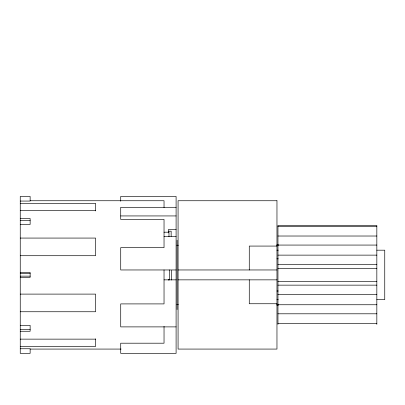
<?xml version="1.0" encoding="UTF-8"?>
<svg xmlns="http://www.w3.org/2000/svg" width="405" height="405" viewBox="0 0 405 405"><rect width="100%" height="100%" fill="white"/><g stroke="black" fill="none" stroke-linecap="round" stroke-linejoin="round"><path stroke-width="0.61" d="M276.979 244.387L278.235 244.281M30.137 200.743L164.035 200.743L164.035 207.618M20.25 201.067L30.137 201.067L30.137 196.45L20.25 196.45L20.25 353.368L30.137 353.368L30.137 348.751L20.25 348.751M20.25 203.371L95.6 203.371L95.6 210.949M176.099 207.299L120.72 207.33L120.72 219.429L164.035 219.429L164.035 247.627L120.72 247.627L120.72 269.963L176.099 269.963M20.25 210.681L95.6 210.681M120.72 215.936L176.099 215.936M20.25 218.553L30.137 218.553L30.137 224.446L20.25 224.446M20.25 220.305L30.137 220.305M277.951 226.309L376.837 226.309M176.099 229.432L168.485 229.432L168.485 232.89M164.035 232.197L168.485 232.197M277.951 236.019L376.837 236.019M164.035 236.378L176.099 236.424M20.25 238.069L95.6 238.069L95.6 255.712L20.25 255.712M277.951 245.065L376.837 245.065M176.828 245.243L178.347 245.243M276.635 245.243L278.23 245.243M276.964 246.073L249.272 246.073L249.272 269.963M276.964 250.189L278.225 250.189M376.837 250.189L384.75 250.189L384.75 299.629L376.837 299.629M277.951 255.13L376.837 255.13M276.964 258.81L278.22 258.81M277.951 264.673L376.837 264.673M277.951 268.51L376.837 268.51M178.073 269.963L276.964 269.963M20.25 272.438L30.137 272.438L30.137 277.379L20.25 277.379M20.25 273.674L30.137 273.674M20.25 276.144L30.137 276.144M164.035 279.855L176.099 279.855M178.073 279.855L276.964 279.855M277.951 281.308L376.837 281.308M277.951 285.145L376.837 285.145M276.964 291.008L278.22 291.008M20.25 294.106L95.6 294.106L95.6 311.749L20.25 311.749M277.951 294.688L376.837 294.688M276.964 299.629L278.22 299.629M276.964 303.745L249.272 303.745L249.272 279.855M176.828 304.575L178.347 304.575M276.635 304.575L278.215 304.575M277.951 304.752L376.837 304.752M277.951 313.799L376.837 313.799M277.951 323.509L376.837 323.509M20.25 325.372L30.137 325.372L30.137 331.26L20.25 331.26M176.099 326.891L120.72 326.891L120.72 303.907L164.035 303.907L164.035 269.963M20.25 329.513L30.137 329.513M20.25 339.137L95.6 339.137M20.25 346.447L95.6 346.447L95.6 338.869M30.137 349.075L121.085 349.075M276.979 305.431L278.235 305.537M376.837 324.354L376.837 225.464L277.951 225.464L277.951 324.354M177.086 240.256L177.086 309.562M171.528 270.449L171.528 280.042M171.153 236.383L171.153 231.179L168.976 231.179L168.976 236.738M169.356 269.978L169.356 280.042M168.485 279.242L168.485 280.219M164.035 326.364L164.035 343.197L120.72 343.197L120.72 353.368L176.099 353.368L176.099 196.45L120.72 196.45L120.72 201.214M276.964 200.743L178.073 200.743L178.073 349.075L276.964 349.075L276.964 200.743"/></g></svg>
